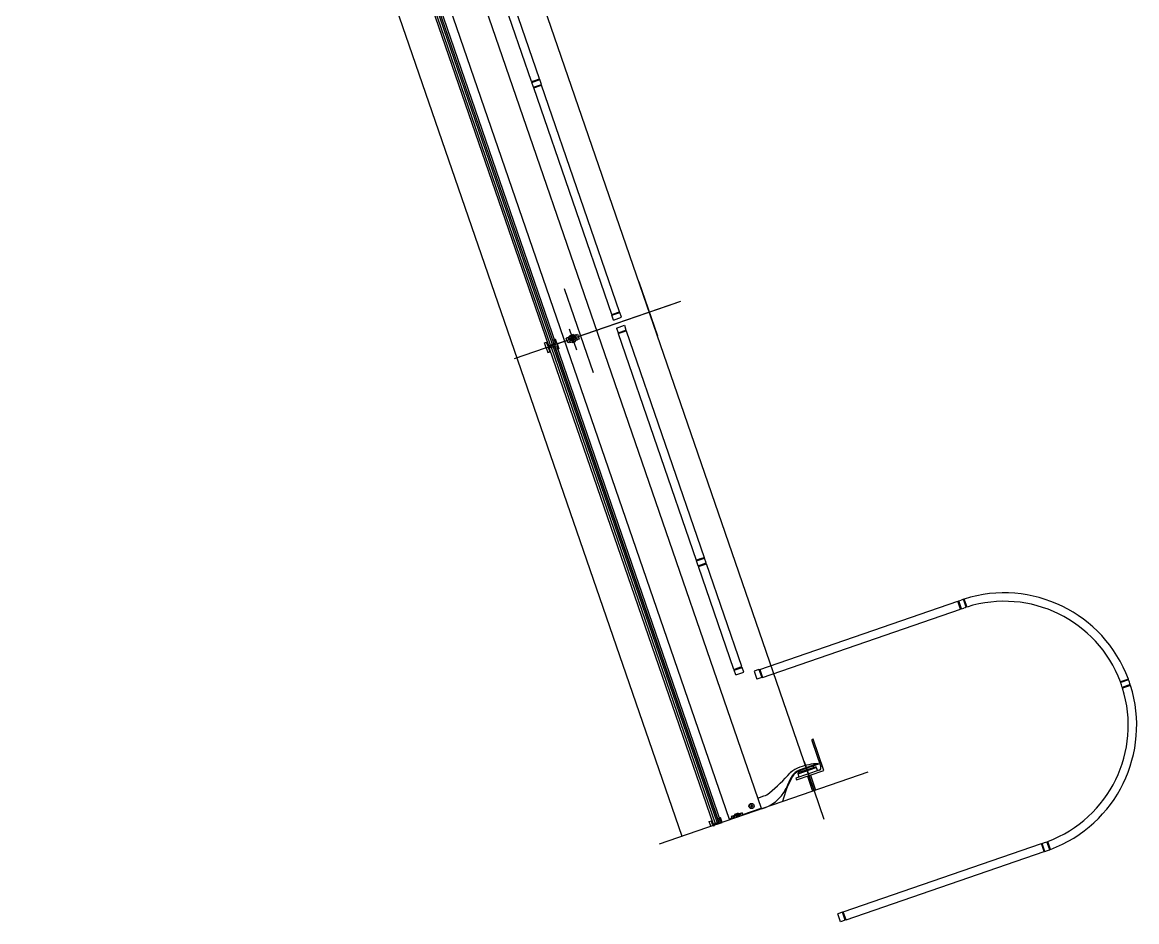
# Model space of a CAD drawing. Extents: x 809487 to 809680, y 818779 to 819225.
# Drawn here: x 809631.34 to 809637.95, y 818779.39 to 818784.72 of the extents above; entities that cross this region are included whole.
import ezdxf

# ---------------------------------------------------------------- set-up
doc = ezdxf.new("R2010")
doc.units = 0
for name, color, linetype in [('F-RC', 7, 'Continuous'), ('MAJ214__', 7, 'Continuous'), ('MAJ270__', 7, 'Continuous'), ('MAJ292__', 7, 'Continuous')]:
    doc.layers.add(name, color=color, linetype=linetype)

msp = doc.modelspace()

# ---------------------------------------------------------------- linework, layer by layer
at = {"layer": 'F-RC'}
for p, q in [((809634.3605, 818784.3686), (809633.9081, 818785.6825)), ((809634.4078, 818784.3849), (809633.9627, 818785.6776)), ((809634.3605, 818784.3686), (809634.3802, 818784.3753)), ((809634.3622, 818784.3638), (809634.4094, 818784.3801)), ((809634.3719, 818784.3355), (809634.3622, 818784.3638)), ((809634.364, 818784.3645), (809634.3624, 818784.3692)), ((809634.3719, 818784.3355), (809634.4192, 818784.3518)), ((809634.3802, 818784.3753), (809634.4078, 818784.3849)), ((809634.4075, 818784.3795), (809634.4059, 818784.3842)), ((809634.4192, 818784.3518), (809634.4094, 818784.3801)), ((809634.4189, 818784.3464), (809634.4173, 818784.3511)), ((809634.3736, 818784.3308), (809634.4208, 818784.347)), ((809634.8359, 818782.9881), (809634.3736, 818784.3308)), ((809634.3754, 818784.3314), (809634.3738, 818784.3361)), ((809634.8831, 818783.0044), (809634.4208, 818784.347)), ((809634.8359, 818782.9881), (809634.8831, 818783.0044)), ((809634.8375, 818782.9834), (809634.8848, 818782.9997)), ((809634.8473, 818782.955), (809634.8375, 818782.9834)), ((809634.8394, 818782.984), (809634.8378, 818782.9888)), ((809634.8473, 818782.955), (809634.8945, 818782.9713)), ((809634.8829, 818782.999), (809634.8812, 818783.0037)), ((809634.8945, 818782.9713), (809634.8848, 818782.9997)), ((809634.8635, 818782.9077), (809634.9108, 818782.924)), ((809634.8635, 818782.9077), (809634.8733, 818782.8794)), ((809634.9108, 818782.924), (809634.9206, 818782.8957)), ((809634.8733, 818782.8794), (809634.9206, 818782.8957)), ((809634.8749, 818782.8747), (809634.9222, 818782.8909)), ((809634.8749, 818782.8747), (809635.3372, 818781.532)), ((809634.8752, 818782.88), (809634.8768, 818782.8753)), ((809634.9187, 818782.895), (809634.9203, 818782.8903)), ((809634.9222, 818782.8909), (809635.3845, 818781.5483)), ((809635.3372, 818781.532), (809635.3569, 818781.5388)), ((809635.3389, 818781.5273), (809635.3861, 818781.5436)), ((809635.3486, 818781.4989), (809635.3389, 818781.5273)), ((809635.3408, 818781.5279), (809635.3391, 818781.5327)), ((809635.3486, 818781.4989), (809635.3959, 818781.5152)), ((809635.3569, 818781.5388), (809635.3845, 818781.5483)), ((809635.3842, 818781.5429), (809635.3826, 818781.5476)), ((809635.3959, 818781.5152), (809635.3861, 818781.5436)), ((809635.3956, 818781.5098), (809635.394, 818781.5146)), ((809635.3503, 818781.4942), (809635.3975, 818781.5105)), ((809635.5602, 818780.8843), (809635.3503, 818781.4942)), ((809635.3521, 818781.4948), (809635.3505, 818781.4996)), ((809635.6075, 818780.9006), (809635.3975, 818781.5105)), ((809635.7133, 818780.8842), (809636.8871, 818781.2883)), ((809636.9033, 818781.241), (809636.8871, 818781.2883)), ((809636.8877, 818781.2864), (809636.8924, 818781.288)), ((809636.8918, 818781.2899), (809636.906, 818781.2948)), ((809636.9081, 818781.2427), (809636.8918, 818781.2899)), ((809636.9081, 818781.2427), (809636.9222, 818781.2475)), ((809636.9365, 818781.2523), (809636.9202, 818781.2996)), ((809636.9412, 818781.2538), (809636.925, 818781.3011)), ((809635.7296, 818780.8369), (809636.9033, 818781.241)), ((809636.9027, 818781.2429), (809636.9074, 818781.2446)), ((809635.5602, 818780.8843), (809635.5799, 818780.8911)), ((809635.5619, 818780.8796), (809635.6092, 818780.8959)), ((809635.5716, 818780.8512), (809635.5619, 818780.8796)), ((809635.5638, 818780.8803), (809635.5621, 818780.885)), ((809635.5716, 818780.8512), (809635.6189, 818780.8675)), ((809635.5799, 818780.8911), (809635.6075, 818780.9006)), ((809635.6073, 818780.8952), (809635.6056, 818780.9)), ((809635.6189, 818780.8675), (809635.6092, 818780.8959)), ((809635.7086, 818780.8825), (809635.6802, 818780.8728)), ((809635.6802, 818780.8728), (809635.6965, 818780.8255)), ((809635.7086, 818780.8825), (809635.7249, 818780.8353)), ((809635.714, 818780.8823), (809635.7092, 818780.8806)), ((809635.7133, 818780.8842), (809635.7296, 818780.8369)), ((809635.7249, 818780.8353), (809635.6965, 818780.8255)), ((809635.7289, 818780.8388), (809635.7242, 818780.8371)), ((809637.897, 818780.827), (809637.8497, 818780.8107)), ((809637.8988, 818780.8223), (809637.8515, 818780.806)), ((809637.9085, 818780.7939), (809637.8612, 818780.7777)), ((809637.91, 818780.7892), (809637.8628, 818780.7729)), ((809637.4312, 818779.8154), (809637.415, 818779.8627)), ((809637.4359, 818779.8171), (809637.4197, 818779.8644)), ((809636.2082, 818779.447), (809637.3819, 818779.8511)), ((809636.2245, 818779.3997), (809637.3982, 818779.8038)), ((809637.3982, 818779.8038), (809637.3819, 818779.8511)), ((809637.3826, 818779.8492), (809637.3873, 818779.8509)), ((809637.3867, 818779.8527), (809637.4008, 818779.8576)), ((809637.4029, 818779.8055), (809637.3867, 818779.8527)), ((809637.3976, 818779.8057), (809637.4023, 818779.8074)), ((809637.4029, 818779.8055), (809637.4171, 818779.8104)), ((809636.2035, 818779.4453), (809636.1751, 818779.4356)), ((809636.1914, 818779.3883), (809636.1751, 818779.4356)), ((809636.2197, 818779.3981), (809636.2035, 818779.4453)), ((809636.2088, 818779.4451), (809636.2041, 818779.4434)), ((809636.2245, 818779.3997), (809636.2082, 818779.447)), ((809636.2238, 818779.4016), (809636.2191, 818779.4)), ((809636.2197, 818779.3981), (809636.1914, 818779.3883))]:
    msp.add_line(p, q, dxfattribs=at)
for radius, start, end in [(0.785, 20.45992, 107.54008), (0.785, 107.90511, 109), (0.783, 107.53635, 107.90231), (0.735, 107.83062, 109), (0.737, 107.44497, 107.83379), (0.735, 20.55926, 107.44074), (0.785, 290.45992, 17.54008), (0.735, 17.83062, 20.16938), (0.737, 20.16621, 20.55503), (0.783, 20.09769, 20.46365), (0.785, 17.90511, 20.09489), (0.783, 17.53635, 17.90231), (0.735, 290.55926, 17.44074), (0.737, 17.44497, 17.83379), (0.735, 289, 290.16938), (0.737, 290.16621, 290.55503), (0.785, 289, 290.09489), (0.783, 290.09769, 290.46365)]:
    msp.add_arc((809637.1615, 818780.5526), radius, start, end, dxfattribs=at)
at = {"layer": 'MAJ214__'}
for p, q in [((809633.5003, 818785.6297), (809634.4721, 818782.8073)), ((809633.5116, 818785.6336), (809634.4834, 818782.8112)), ((809633.5211, 818785.6369), (809634.4929, 818782.8145)), ((809633.5218, 818785.6371), (809634.4936, 818782.8148)), ((809634.5773, 818782.8515), (809634.5669, 818782.8479)), ((809634.5767, 818782.8195), (809634.5669, 818782.8479)), ((809634.6173, 818782.8587), (809634.5865, 818782.8481)), ((809634.5874, 818782.8605), (809634.6091, 818782.868)), ((809634.588, 818782.8618), (809634.5874, 818782.8605)), ((809634.5884, 818782.8577), (809634.5874, 818782.8605)), ((809634.6079, 818782.8686), (809634.588, 818782.8618)), ((809634.5881, 818782.8222), (809634.6321, 818782.8373)), ((809634.5884, 818782.8577), (809634.6101, 818782.8652)), ((809634.5903, 818782.8583), (809634.5906, 818782.8574)), ((809634.623, 818782.8421), (809634.5922, 818782.8315)), ((809634.6213, 818782.8325), (809634.5996, 818782.8251)), ((809634.6079, 818782.8686), (809634.6091, 818782.868)), ((809634.6082, 818782.8645), (809634.6085, 818782.8636)), ((809634.6101, 818782.8652), (809634.6091, 818782.868)), ((809634.6175, 818782.8587), (809634.6251, 818782.8613)), ((809634.619, 818782.8317), (809634.6193, 818782.8324)), ((809634.6191, 818782.8328), (809634.6193, 818782.8324)), ((809634.6223, 818782.8297), (809634.6213, 818782.8325)), ((809634.6226, 818782.8671), (809634.633, 818782.8707)), ((809634.6308, 818782.8448), (809634.6232, 818782.8422)), ((809634.6428, 818782.8423), (809634.6324, 818782.8387)), ((809634.633, 818782.8707), (809634.6428, 818782.8423)), ((809634.477, 818782.7932), (809635.4488, 818779.9708)), ((809634.4883, 818782.7971), (809635.4602, 818779.9747)), ((809634.4978, 818782.8003), (809635.4696, 818779.9779)), ((809634.4985, 818782.8006), (809635.4703, 818779.9782)), ((809634.5871, 818782.8231), (809634.5767, 818782.8195)), ((809634.5846, 818782.8289), (809634.5922, 818782.8315)), ((809634.6006, 818782.8222), (809634.5996, 818782.8251)), ((809634.6223, 818782.8297), (809634.6006, 818782.8222)), ((809634.6018, 818782.8216), (809634.6006, 818782.8222)), ((809634.6012, 818782.8267), (809634.6013, 818782.8262)), ((809634.602, 818782.8259), (809634.6013, 818782.8262)), ((809634.6018, 818782.8216), (809634.6217, 818782.8284)), ((809634.6217, 818782.8284), (809634.6223, 818782.8297)), ((809635.613, 818780.0247), (809635.7217, 818780.0621)), ((809635.5326, 818779.997), (809635.5468, 818780.0019)), ((809635.554, 818780.0149), (809635.5436, 818780.0114)), ((809635.5436, 818780.0114), (809635.5468, 818780.0019)), ((809635.5543, 818780.0164), (809635.5983, 818780.0315)), ((809635.5556, 818780.0089), (809635.5632, 818780.0115)), ((809635.594, 818780.0221), (809635.5632, 818780.0115)), ((809635.5858, 818780.0314), (809635.5641, 818780.024)), ((809635.5647, 818780.0252), (809635.5641, 818780.024)), ((809635.5641, 818780.024), (809635.5651, 818780.0211)), ((809635.5647, 818780.0252), (809635.5846, 818780.0321)), ((809635.5868, 818780.0286), (809635.5651, 818780.0211)), ((809635.5674, 818780.0219), (809635.5671, 818780.0213)), ((809635.5673, 818780.0208), (809635.5671, 818780.0213)), ((809635.5844, 818780.0278), (809635.5851, 818780.0275)), ((809635.5846, 818780.0321), (809635.5858, 818780.0314)), ((809635.5852, 818780.027), (809635.5851, 818780.0275)), ((809635.5858, 818780.0314), (809635.5868, 818780.0286)), ((809635.6018, 818780.0248), (809635.5942, 818780.0222)), ((809635.6097, 818780.0341), (809635.5993, 818780.0305)), ((809635.613, 818780.0247), (809635.6097, 818780.0341))]:
    msp.add_line(p, q, dxfattribs=at)
for points in [[(809634.6215, 818782.868), (809634.5776, 818782.8529)], [(809636.0596, 818780.3256), (809635.9468, 818780.2867)]]:
    msp.add_lwpolyline(points, dxfattribs=at)
for centre, radius in [((809634.6048, 818782.8451), 0.006), ((809635.6647, 818780.0742), 0.0155), ((809635.6647, 818780.0742), 0.0135), ((809635.6647, 818780.0742), 0.0042)]:
    msp.add_circle(centre, radius, dxfattribs=at)
for centre, radius, start, end in [((809634.6048, 818782.8451), 0.0095, 145.18264, 252.81736), ((809634.6048, 818782.8451), 0.0109, 101.1265, 116.87349), ((809634.6048, 818782.8451), 0.0109, 281.1265, 296.87349), ((809634.6048, 818782.8451), 0.0095, 326.69488, 71.30512), ((809635.9726, 818780.2118), 0.0792, 109, 149.96236), ((809636.3949, 818779.9676), 0.567, 149.96236, 158.10407), ((809635.661, 818780.2795), 0.2307, 285.67731, 333.23123), ((809635.8502, 818780.1865), 0.02, 326.67541, 338.10407), ((809635.5816, 818780.0086), 0.0095, 145.18264, 199.00008), ((809635.5816, 818780.0086), 0.006, 18.99986, 199.00013), ((809635.5816, 818780.0086), 0.0109, 101.1265, 116.87349), ((809635.5816, 818780.0086), 0.0095, 18.99991, 71.30512)]:
    msp.add_arc(centre, radius, start, end, dxfattribs=at)
for points, degree in [([(809634.5773, 818782.8522), (809634.5773, 818782.8522), (809634.5773, 818782.8523), (809634.5773, 818782.8524), (809634.5773, 818782.8524), (809634.5773, 818782.8525), (809634.5773, 818782.8526), (809634.5774, 818782.8526), (809634.5774, 818782.8526), (809634.5774, 818782.8527), (809634.5774, 818782.8527), (809634.5774, 818782.8528), (809634.5775, 818782.8528), (809634.5775, 818782.8529), (809634.5775, 818782.8529), (809634.5776, 818782.8529)], 3), ([(809634.5781, 818782.846), (809634.578, 818782.8463), (809634.5779, 818782.8467), (809634.5777, 818782.8475), (809634.5776, 818782.8481), (809634.5775, 818782.8492), (809634.5774, 818782.8498), (809634.5773, 818782.851), (809634.5773, 818782.8516), (809634.5773, 818782.8522)], 3), ([(809634.5781, 818782.846), (809634.5781, 818782.846), (809634.5781, 818782.846), (809634.5781, 818782.8459), (809634.5782, 818782.8459), (809634.5782, 818782.8458), (809634.5782, 818782.8458), (809634.5782, 818782.8458)], 3), ([(809634.5789, 818782.8454), (809634.5789, 818782.8454), (809634.5789, 818782.8454), (809634.5789, 818782.8454), (809634.5789, 818782.8454), (809634.5788, 818782.8454), (809634.5787, 818782.8454), (809634.5786, 818782.8454), (809634.5785, 818782.8454), (809634.5784, 818782.8455), (809634.5783, 818782.8456), (809634.5782, 818782.8457), (809634.5782, 818782.8457), (809634.5782, 818782.8458)], 3), ([(809634.5789, 818782.8454), (809634.5796, 818782.8457), (809634.5802, 818782.8459), (809634.5818, 818782.8464), (809634.5828, 818782.8468), (809634.5843, 818782.8473), (809634.5849, 818782.8475), (809634.5859, 818782.8478), (809634.5862, 818782.8479), (809634.5865, 818782.8481)], 3), ([(809634.5789, 818782.8454), (809634.5798, 818782.8457), (809634.5807, 818782.846), (809634.5816, 818782.8464), (809634.5828, 818782.8468), (809634.5841, 818782.8472), (809634.5854, 818782.8477), (809634.5858, 818782.8478), (809634.5862, 818782.8479), (809634.5865, 818782.8481)], 3), ([(809634.5865, 818782.8481), (809634.5865, 818782.848), (809634.5865, 818782.848), (809634.5866, 818782.8479), (809634.5867, 818782.8477), (809634.5868, 818782.8471), (809634.5868, 818782.8467), (809634.587, 818782.8455), (809634.5872, 818782.8445), (809634.5876, 818782.8422), (809634.5879, 818782.841), (809634.5887, 818782.8387), (809634.5891, 818782.8376), (809634.5901, 818782.8355), (809634.5906, 818782.8345), (809634.5914, 818782.8332), (809634.5917, 818782.8328), (809634.592, 818782.8321), (809634.5921, 818782.8319), (809634.5922, 818782.8316), (809634.5922, 818782.8316), (809634.5922, 818782.8315)], 3), ([(809634.5978, 818782.8516), (809634.5978, 818782.8516), (809634.5977, 818782.8516), (809634.5977, 818782.8515), (809634.5976, 818782.8514), (809634.5975, 818782.8512), (809634.5974, 818782.851), (809634.5971, 818782.8507), (809634.597, 818782.8505), (809634.5969, 818782.8503)], 3), ([(809634.5999, 818782.8549), (809634.5988, 818782.8532), (809634.5978, 818782.8516)], 2), ([(809634.6018, 818782.8361), (809634.602, 818782.8361), (809634.6022, 818782.836), (809634.6026, 818782.8358), (809634.6028, 818782.8358), (809634.6031, 818782.8357), (809634.6032, 818782.8357), (809634.6032, 818782.8356), (809634.6033, 818782.8356), (809634.6033, 818782.8356)], 3), ([(809634.6064, 818782.8546), (809634.6047, 818782.8552), (809634.6027, 818782.8559)], 2), ([(809634.6033, 818782.8356), (809634.605, 818782.835), (809634.607, 818782.8344)], 2), ([(809634.6079, 818782.8541), (809634.6077, 818782.8542), (809634.6075, 818782.8542), (809634.6071, 818782.8544), (809634.6069, 818782.8545), (809634.6066, 818782.8545), (809634.6065, 818782.8546), (809634.6065, 818782.8546), (809634.6064, 818782.8546), (809634.6064, 818782.8546)], 3), ([(809634.6098, 818782.8353), (809634.6109, 818782.8371), (809634.6119, 818782.8386)], 2), ([(809634.6119, 818782.8386), (809634.6119, 818782.8386), (809634.612, 818782.8386), (809634.612, 818782.8387), (809634.6121, 818782.8388), (809634.6122, 818782.839), (809634.6123, 818782.8392), (809634.6126, 818782.8395), (809634.6127, 818782.8397), (809634.6128, 818782.8399)], 3), ([(809634.6173, 818782.8587), (809634.6174, 818782.8587), (809634.6174, 818782.8587), (809634.6175, 818782.8587)], 2), ([(809634.6173, 818782.8587), (809634.6174, 818782.8587), (809634.6174, 818782.8587), (809634.6175, 818782.8587)], 2), ([(809634.6232, 818782.8422), (809634.6232, 818782.8422), (809634.6232, 818782.8422), (809634.6231, 818782.8423), (809634.623, 818782.8425), (809634.6229, 818782.8431), (809634.6228, 818782.8435), (809634.6227, 818782.8448), (809634.6225, 818782.8458), (809634.6221, 818782.848), (809634.6218, 818782.8492), (809634.621, 818782.8516), (809634.6206, 818782.8527), (809634.6196, 818782.8548), (809634.6191, 818782.8557), (809634.6183, 818782.857), (809634.618, 818782.8575), (809634.6177, 818782.8581), (809634.6176, 818782.8583), (809634.6175, 818782.8586), (809634.6175, 818782.8587), (809634.6175, 818782.8587)], 3), ([(809634.6215, 818782.868), (809634.6216, 818782.8681), (809634.6216, 818782.8681), (809634.6217, 818782.868), (809634.6217, 818782.868), (809634.6218, 818782.868), (809634.6218, 818782.868), (809634.6219, 818782.868), (809634.6219, 818782.8679), (809634.622, 818782.8679), (809634.622, 818782.8679), (809634.6221, 818782.8678), (809634.6221, 818782.8678), (809634.6222, 818782.8677), (809634.6222, 818782.8677), (809634.6222, 818782.8676)], 3), ([(809634.6222, 818782.8676), (809634.6226, 818782.8672), (809634.623, 818782.8667), (809634.6236, 818782.8657), (809634.6239, 818782.8652), (809634.6245, 818782.8642), (809634.6247, 818782.8637), (809634.6251, 818782.8629), (809634.6252, 818782.8626), (809634.6254, 818782.8623)], 3), ([(809634.6232, 818782.8422), (809634.6231, 818782.8421), (809634.6231, 818782.8421), (809634.623, 818782.8421)], 2), ([(809634.6254, 818782.8621), (809634.6254, 818782.8621), (809634.6255, 818782.862), (809634.6255, 818782.8619), (809634.6255, 818782.8618), (809634.6254, 818782.8617), (809634.6254, 818782.8616), (809634.6253, 818782.8615), (809634.6253, 818782.8615), (809634.6252, 818782.8614), (809634.6251, 818782.8613), (809634.6251, 818782.8613), (809634.6251, 818782.8613), (809634.6251, 818782.8613)], 3), ([(809634.6254, 818782.8621), (809634.6254, 818782.8621), (809634.6254, 818782.8621), (809634.6254, 818782.8622), (809634.6254, 818782.8622), (809634.6254, 818782.8622), (809634.6254, 818782.8623), (809634.6254, 818782.8623)], 3), ([(809634.6308, 818782.8448), (809634.6308, 818782.8448), (809634.6308, 818782.8448), (809634.6308, 818782.8448), (809634.6308, 818782.8448), (809634.6309, 818782.8448), (809634.631, 818782.8448), (809634.6311, 818782.8448), (809634.6312, 818782.8448), (809634.6313, 818782.8447), (809634.6314, 818782.8447), (809634.6315, 818782.8446), (809634.6315, 818782.8445), (809634.6315, 818782.8444)], 3), ([(809634.6316, 818782.8442), (809634.6316, 818782.8442), (809634.6316, 818782.8443), (809634.6316, 818782.8443), (809634.6315, 818782.8443), (809634.6315, 818782.8444), (809634.6315, 818782.8444), (809634.6315, 818782.8444)], 3), ([(809634.6316, 818782.8442), (809634.6317, 818782.8439), (809634.6318, 818782.8435), (809634.632, 818782.8427), (809634.6321, 818782.8421), (809634.6322, 818782.841), (809634.6323, 818782.8405), (809634.6324, 818782.8393), (809634.6324, 818782.8387), (809634.6324, 818782.8381)], 3), ([(809634.6324, 818782.8381), (809634.6324, 818782.838), (809634.6324, 818782.8379), (809634.6324, 818782.8378), (809634.6324, 818782.8378), (809634.6324, 818782.8377), (809634.6324, 818782.8377), (809634.6323, 818782.8376), (809634.6323, 818782.8376), (809634.6323, 818782.8375), (809634.6323, 818782.8375), (809634.6323, 818782.8374), (809634.6322, 818782.8374), (809634.6322, 818782.8373), (809634.6322, 818782.8373), (809634.6321, 818782.8373)], 3), ([(809634.5843, 818782.8281), (809634.5843, 818782.8282), (809634.5842, 818782.8282), (809634.5842, 818782.8283), (809634.5842, 818782.8284), (809634.5843, 818782.8285), (809634.5843, 818782.8286), (809634.5844, 818782.8287), (809634.5844, 818782.8288), (809634.5845, 818782.8288), (809634.5846, 818782.8289), (809634.5846, 818782.8289), (809634.5846, 818782.8289), (809634.5846, 818782.8289)], 3), ([(809634.5843, 818782.8281), (809634.5843, 818782.8281), (809634.5843, 818782.8281), (809634.5843, 818782.8281), (809634.5843, 818782.828), (809634.5843, 818782.828), (809634.5843, 818782.828), (809634.5843, 818782.8279)], 3), ([(809634.5875, 818782.8226), (809634.5871, 818782.8231), (809634.5867, 818782.8236), (809634.5861, 818782.8245), (809634.5858, 818782.825), (809634.5852, 818782.826), (809634.585, 818782.8265), (809634.5846, 818782.8273), (809634.5845, 818782.8276), (809634.5843, 818782.8279)], 3), ([(809634.5881, 818782.8222), (809634.5881, 818782.8222), (809634.5881, 818782.8222), (809634.588, 818782.8222), (809634.588, 818782.8222), (809634.5879, 818782.8222), (809634.5879, 818782.8222), (809634.5878, 818782.8223), (809634.5878, 818782.8223), (809634.5877, 818782.8223), (809634.5877, 818782.8224), (809634.5876, 818782.8224), (809634.5876, 818782.8224), (809634.5875, 818782.8225), (809634.5875, 818782.8225), (809634.5875, 818782.8226)], 3), ([(809635.5543, 818780.0164), (809635.5542, 818780.0163), (809635.5542, 818780.0163), (809635.5542, 818780.0163), (809635.5541, 818780.0162), (809635.5541, 818780.0162), (809635.5541, 818780.0161), (809635.5541, 818780.0161), (809635.554, 818780.016), (809635.554, 818780.016), (809635.554, 818780.0159), (809635.554, 818780.0159), (809635.554, 818780.0158), (809635.554, 818780.0157), (809635.554, 818780.0157), (809635.554, 818780.0156)], 3), ([(809635.554, 818780.0156), (809635.554, 818780.015), (809635.554, 818780.0144), (809635.5541, 818780.0132), (809635.5542, 818780.0126), (809635.5543, 818780.0115), (809635.5544, 818780.011), (809635.5546, 818780.0101), (809635.5547, 818780.0098), (809635.5548, 818780.0095)], 3), ([(809635.5549, 818780.0093), (809635.5549, 818780.0093), (809635.5549, 818780.0093), (809635.5549, 818780.0093), (809635.5548, 818780.0094), (809635.5548, 818780.0094), (809635.5548, 818780.0094), (809635.5548, 818780.0095)], 3), ([(809635.5549, 818780.0093), (809635.5549, 818780.0092), (809635.5549, 818780.0092), (809635.555, 818780.0091), (809635.555, 818780.009), (809635.5551, 818780.0089), (809635.5552, 818780.0089), (809635.5553, 818780.0089), (809635.5554, 818780.0089), (809635.5555, 818780.0089), (809635.5556, 818780.0089), (809635.5556, 818780.0089), (809635.5556, 818780.0089), (809635.5556, 818780.0089)], 3), ([(809635.5651, 818780.0029), (809635.5648, 818780.0039), (809635.5645, 818780.0049), (809635.564, 818780.0071), (809635.5638, 818780.0081), (809635.5636, 818780.0096), (809635.5636, 818780.0102), (809635.5634, 818780.0109), (809635.5634, 818780.0111), (809635.5633, 818780.0114), (809635.5633, 818780.0115), (809635.5632, 818780.0115)], 3), ([(809635.5736, 818780.0138), (809635.5737, 818780.0139), (809635.5738, 818780.0141), (809635.5741, 818780.0145), (809635.5742, 818780.0147), (809635.5743, 818780.0149), (809635.5744, 818780.015), (809635.5744, 818780.015), (809635.5745, 818780.0151), (809635.5745, 818780.0151)], 3), ([(809635.5745, 818780.0151), (809635.5755, 818780.0166), (809635.5766, 818780.0183)], 2), ([(809635.5794, 818780.0193), (809635.5814, 818780.0186), (809635.5831, 818780.0181)], 2), ([(809635.5831, 818780.0181), (809635.5831, 818780.0181), (809635.5832, 818780.018), (809635.5833, 818780.018), (809635.5833, 818780.018), (809635.5836, 818780.0179), (809635.5838, 818780.0178), (809635.5842, 818780.0177), (809635.5844, 818780.0176), (809635.5846, 818780.0176)], 3), ([(809635.5942, 818780.0222), (809635.5941, 818780.0221), (809635.5941, 818780.0221), (809635.594, 818780.0221)], 2), ([(809635.5942, 818780.0222), (809635.5942, 818780.0221), (809635.5942, 818780.0221), (809635.5942, 818780.022), (809635.5943, 818780.0218), (809635.5946, 818780.0212), (809635.5948, 818780.0209), (809635.5954, 818780.0198), (809635.5959, 818780.0189), (809635.5969, 818780.0169), (809635.5974, 818780.0157), (809635.5979, 818780.0145), (809635.5979, 818780.0143), (809635.598, 818780.0142)], 3), ([(809635.5989, 818780.0311), (809635.5989, 818780.0311), (809635.5989, 818780.0312), (809635.5988, 818780.0313), (809635.5987, 818780.0313), (809635.5987, 818780.0313), (809635.5987, 818780.0314), (809635.5986, 818780.0314), (809635.5986, 818780.0314), (809635.5985, 818780.0314), (809635.5985, 818780.0315), (809635.5984, 818780.0315), (809635.5984, 818780.0315), (809635.5983, 818780.0315), (809635.5983, 818780.0315), (809635.5983, 818780.0315)], 3), ([(809635.6021, 818780.0257), (809635.6019, 818780.026), (809635.6018, 818780.0264), (809635.6014, 818780.0272), (809635.6012, 818780.0277), (809635.6006, 818780.0286), (809635.6003, 818780.0291), (809635.5997, 818780.0301), (809635.5993, 818780.0306), (809635.5989, 818780.0311)], 3), ([(809635.6018, 818780.0248), (809635.6018, 818780.0248), (809635.6018, 818780.0248), (809635.6018, 818780.0248), (809635.6018, 818780.0248), (809635.6019, 818780.0248), (809635.6019, 818780.0249), (809635.602, 818780.0249), (809635.6021, 818780.025), (809635.6021, 818780.0252), (809635.6022, 818780.0252), (809635.6022, 818780.0254), (809635.6022, 818780.0255), (809635.6021, 818780.0255)], 3), ([(809635.6021, 818780.0257), (809635.6021, 818780.0257), (809635.6021, 818780.0257), (809635.6021, 818780.0256), (809635.6021, 818780.0256), (809635.6021, 818780.0256), (809635.6021, 818780.0256), (809635.6021, 818780.0255)], 3)]:
    msp.add_open_spline(points, degree=degree, dxfattribs=at)
at = {"layer": 'MAJ270__'}
for p, q in [((809636.0354, 818780.1648), (809634.0819, 818785.8379)), ((809634.9966, 818783.1817), (809635.1066, 818782.8621)), ((809634.5552, 818783.1427), (809634.7269, 818782.6441)), ((809635.2157, 818783.0554), (809634.2574, 818782.7255)), ((809634.6285, 818782.7764), (809634.5857, 818782.9007)), ((809634.4654, 818782.7892), (809634.4605, 818782.8034)), ((809635.9758, 818780.3377), (809636.0932, 818779.9968)), ((809636.3539, 818780.2745), (809635.1164, 818779.8484)), ((809635.4421, 818779.9526), (809635.4372, 818779.9668))]:
    msp.add_line(p, q, dxfattribs=at)
msp.add_lwpolyline([(809635.2429, 818783.0648), (809634.4852, 818782.8039)], dxfattribs=at)
for centre in [(809634.463, 818782.7963), (809635.4397, 818779.9597)]:
    msp.add_circle(centre, 0.003, dxfattribs=at)
at = {"layer": 'MAJ292__'}
for p, q in [((809631.3438, 818791.2408), (809635.2506, 818779.8946)), ((809633.7716, 818785.7258), (809635.7217, 818780.0621)), ((809633.4887, 818785.6257), (809634.4605, 818782.8034)), ((809633.5313, 818785.6404), (809634.5031, 818782.818)), ((809633.5825, 818785.6607), (809635.5326, 818779.997)), ((809634.4958, 818782.8393), (809634.5031, 818782.8418)), ((809634.5031, 818782.818), (809634.4958, 818782.8393)), ((809634.5128, 818782.8134), (809634.5031, 818782.8418)), ((809634.4376, 818782.8192), (809634.4499, 818782.8235)), ((809634.4473, 818782.7909), (809634.4376, 818782.8192)), ((809634.4473, 818782.7909), (809634.5128, 818782.8134)), ((809634.4473, 818782.7909), (809634.5128, 818782.8134)), ((809634.4473, 818782.7909), (809634.4571, 818782.7625)), ((809634.4572, 818782.8022), (809634.4499, 818782.8235)), ((809634.4571, 818782.7625), (809634.4694, 818782.7667)), ((809634.4572, 818782.8022), (809634.5031, 818782.818)), ((809634.4621, 818782.788), (809634.508, 818782.8038)), ((809634.4621, 818782.788), (809634.4694, 818782.7667)), ((809634.4654, 818782.7892), (809635.4372, 818779.9668)), ((809634.508, 818782.8038), (809635.4798, 818779.9815)), ((809634.508, 818782.8038), (809634.5153, 818782.7825)), ((809634.5128, 818782.8134), (809634.5226, 818782.7851)), ((809634.5153, 818782.7825), (809634.5226, 818782.7851)), ((809635.9495, 818780.2832), (809635.9524, 818780.2747)), ((809636.0133, 818780.2579), (809636.0443, 818780.1679)), ((809636.0328, 818780.3024), (809636.0299, 818780.3109)), ((809635.9954, 818780.2517), (809636.0264, 818780.1617)), ((809635.4725, 818780.0027), (809635.4798, 818780.0052)), ((809635.4798, 818779.9815), (809635.4725, 818780.0027)), ((809635.4896, 818779.9769), (809635.4798, 818780.0052)), ((809635.4143, 818779.9827), (809635.4266, 818779.9869)), ((809635.424, 818779.9543), (809635.4143, 818779.9827)), ((809635.424, 818779.9543), (809635.4896, 818779.9769)), ((809635.4339, 818779.9656), (809635.4266, 818779.9869)), ((809635.4339, 818779.9656), (809635.4798, 818779.9815))]:
    msp.add_line(p, q, dxfattribs=at)
for points in [[(809635.9274, 818780.2389), (809635.9306, 818780.2294), (809636.0924, 818780.2851), (809636.0288, 818780.4696), (809636.0241, 818780.468)], [(809636.021, 818780.4616), (809636.0748, 818780.3055)], [(809636.0596, 818780.3256), (809636.061, 818780.3216), (809635.9482, 818780.2827)], [(809636.0655, 818780.2864), (809635.9274, 818780.2389)], [(809635.9472, 818780.2457), (809635.9403, 818780.2658), (809636.0481, 818780.3029), (809636.055, 818780.2828)], [(809635.7014, 818780.1212), (809635.7382, 818780.1339)]]:
    msp.add_lwpolyline(points, dxfattribs=at)
msp.add_lwpolyline([(809636.0481, 818780.3029), (809636.0466, 818780.3072), (809635.9388, 818780.2701), (809635.9403, 818780.2658)], close=True, dxfattribs=at)
for centre, radius, start, end in [((809636.0257, 818780.4632), 0.005, 109, 199), ((809636.0706, 818779.9864), 0.3393, 91.86071, 110.70605), ((809634.9071, 818781.1774), 1.3402, 310.07845, 317.42579), ((809635.9088, 818780.2572), 0.02, 130.39607, 137.42579), ((809636.0076, 818780.1411), 0.1724, 109.2751, 130.39607), ((809635.9726, 818780.2118), 0.075, 109, 149.96236), ((809636.0606, 818780.3006), 0.015, 289, 19), ((809636.3949, 818779.9676), 0.5628, 149.96236, 166.36786), ((809635.7056, 818780.2284), 0.1, 289, 310.07845)]:
    msp.add_arc(centre, radius, start, end, dxfattribs=at)

doc.saveas('drawing.dxf')
